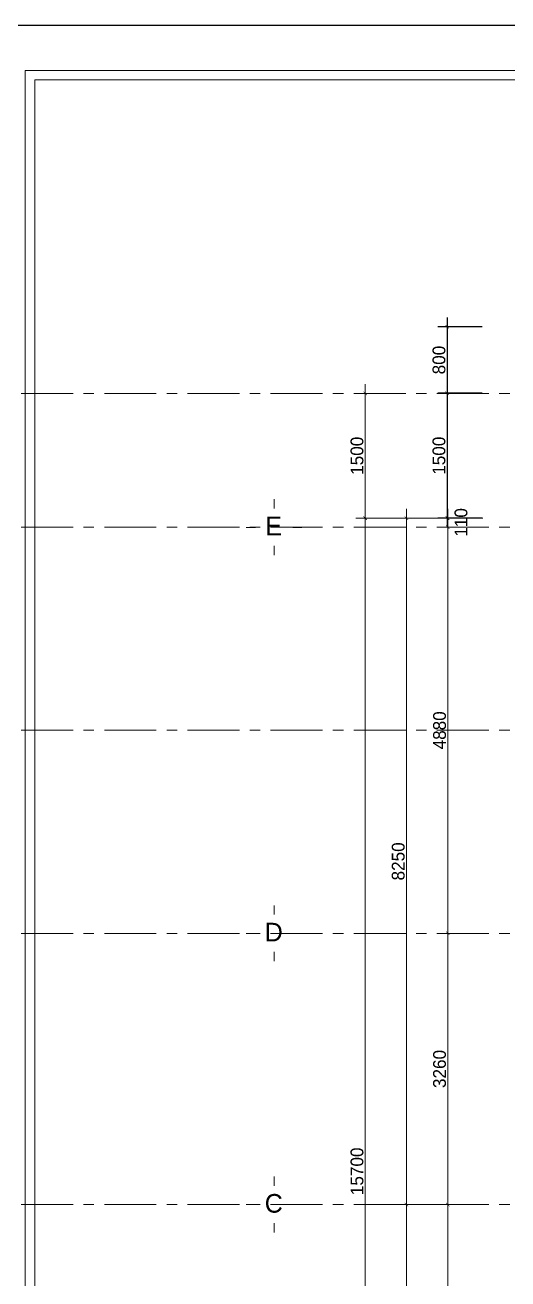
# Model space of a CAD drawing. Header units: millimetres. Extents: x 1832547 to 2001569, y -558009 to -417808.
# Drawn here: x 1945243 to 1951051, y -500004 to -484934 of the extents above; entities that cross this region are included whole.
import ezdxf
from ezdxf.enums import TextEntityAlignment as Align

# ---------------------------------------------------------------- set-up
doc = ezdxf.new("R2010")
doc.units = ezdxf.units.MM
doc.header["$MEASUREMENT"] = 0
doc.linetypes.add('CENTER', pattern=[2, 1.25, -0.25, 0.25, -0.25])
doc.layers.get('0').update_dxf_attribs({"linetype": 'CONTINUOUS'})
doc.layers.get('DEFPOINTS').update_dxf_attribs({"linetype": 'CONTINUOUS'})
for name, color, linetype, lineweight in [('AUDIT_I_160126172308-0', 7, 'CONTINUOUS', 5), ('CA.dim 08', 8, 'CONTINUOUS', 13), ('CA.thay 145', 145, 'CONTINUOUS', 18), ('CA.tim 67', 67, 'CENTER', 9), ('CA.vat lieu 08', 8, 'CONTINUOUS', 5)]:
    doc.layers.add(name, color=color, linetype=linetype, lineweight=lineweight)
doc.styles.add('CA.JSC1', font='Vhavan.ttf', dxfattribs={"width": 0.8})
doc.styles.get("Standard").update_dxf_attribs({"font": 'roman.shx'})
doc.dimstyles.new('CA 70', dxfattribs={"dimscale": 0.7, "dimtxt": 220, "dimasz": 60, "dimexe": 160, "dimexo": 0, "dimgap": 30, "dimtad": 1, "dimdec": 0, "dimrnd": 5, "dimzin": 0, "dimdsep": 46, "dimtxsty": 'Standard', "dimblk": 'ARCHTICK', "dimcen": 0.09, "dimdle": 160, "dimclrd": 256, "dimclre": 256, "dimclrt": 255, "dimadec": 0, "dimazin": 0, "dimtfac": 1, "dimtdec": 0, "dimtix": 1, "dimtmove": 2, "dimatfit": 3, "dimldrblk": 'DOT', "dimfxl": 600, "dimfxlon": 1, "dimtolj": 1, "dimtzin": 0, "dimarcsym": 0})

# ---------------------------------------------------------------- blocks, each defined once
blk = doc.blocks.new('A$C2d76a15f')
at = {"color": 4, "linetype": 'Continuous', "lineweight": 18}
for p, q in [((27498, 19313), (1212, 19313)), ((1212, 19313), (1212, 453))]:
    blk.add_line(p, q, dxfattribs=at)
for p, q in [((27405, 19220), (1306, 19220)), ((1306, 19220), (1306, 546))]:
    blk.add_line(p, q)
at = {"layer": 'DEFPOINTS', "ltscale": 600}
blk.add_line((0, 19765), (27951, 19765), dxfattribs=at)
blk = doc.blocks.new('_ArchTick')
at = {"color": 1, "linetype": 'ByBlock', "const_width": 0.15}
blk.add_lwpolyline([(-0.5, -0.5), (0.5, 0.5)], dxfattribs=at)
blk = doc.blocks.new('*D712')
at = {"layer": 'CA.dim 08', "lineweight": -2, "transparency": 16777216}
for p, q in [((1950327, -478822), (1950327, -474758)), ((1950747, -474870), (1950215, -474870)), ((1950747, -478710), (1950215, -478710))]:
    blk.add_line(p, q, dxfattribs=at)
at = {"layer": 'DEFPOINTS', "color": 0, "transparency": 16777216}
for p in [(1950327, -474870), (1950820, -474870), (1950920, -478710)]:
    blk.add_point(p, dxfattribs=at)
at = {"layer": 'CA.dim 08', "lineweight": -2, "transparency": 16777216, "xscale": 42, "yscale": 42, "zscale": 42}
for p, rotation in [((1950327, -474870), 90), ((1950327, -478710), 270)]:
    blk.add_blockref('_ArchTick', p, dxfattribs=dict(at, rotation=rotation))
at = {"layer": 'CA.dim 08', "color": 255, "transparency": 16777216, "insert": (1950229, -476790), "char_height": 154, "attachment_point": 5, "rotation": 90}
blk.add_mtext('\\A1;3840', dxfattribs=at)
blk = doc.blocks.new('_DOT')
at = {"color": 1, "linetype": 'ByBlock'}
blk.add_line((-0.5, 0), (-1, 0), dxfattribs=at)
at = {"color": 1, "linetype": 'ByBlock', "const_width": 0.5}
blk.add_lwpolyline([(-0.25, 0, 1), (0.25, 0, 1)], format="xyb", close=True, dxfattribs=at)
blk = doc.blocks.new('*D713')
at = {"layer": 'CA.dim 08', "lineweight": -2, "transparency": 16777216}
for p, q in [((1950327, -474982), (1950327, -471498)), ((1950747, -471610), (1950215, -471610)), ((1950747, -474870), (1950215, -474870))]:
    blk.add_line(p, q, dxfattribs=at)
at = {"layer": 'DEFPOINTS', "color": 0, "transparency": 16777216}
for p in [(1950327, -471610), (1950820, -471610), (1950820, -474870)]:
    blk.add_point(p, dxfattribs=at)
at = {"layer": 'CA.dim 08', "lineweight": -2, "transparency": 16777216, "xscale": 42, "yscale": 42, "zscale": 42}
for p, rotation in [((1950327, -471610), 90), ((1950327, -474870), 270)]:
    blk.add_blockref('_ArchTick', p, dxfattribs=dict(at, rotation=rotation))
at = {"layer": 'CA.dim 08', "color": 255, "transparency": 16777216, "insert": (1950229, -473240), "char_height": 154, "attachment_point": 5, "rotation": 90}
blk.add_mtext('\\A1;3260', dxfattribs=at)
blk = doc.blocks.new('*D714')
at = {"layer": 'CA.dim 08', "lineweight": -2, "transparency": 16777216}
for p, q in [((1950327, -471722), (1950327, -466618)), ((1950747, -466730), (1950215, -466730)), ((1950747, -471610), (1950215, -471610))]:
    blk.add_line(p, q, dxfattribs=at)
at = {"layer": 'DEFPOINTS', "color": 0, "transparency": 16777216}
for p in [(1950327, -466730), (1950920, -466730), (1950820, -471610)]:
    blk.add_point(p, dxfattribs=at)
at = {"layer": 'CA.dim 08', "lineweight": -2, "transparency": 16777216, "xscale": 42, "yscale": 42, "zscale": 42}
for p, rotation in [((1950327, -466730), 90), ((1950327, -471610), 270)]:
    blk.add_blockref('_ArchTick', p, dxfattribs=dict(at, rotation=rotation))
at = {"layer": 'CA.dim 08', "color": 255, "transparency": 16777216, "insert": (1950229, -469170), "char_height": 154, "attachment_point": 5, "rotation": 90}
blk.add_mtext('\\A1;4880', dxfattribs=at)
blk = doc.blocks.new('*D715')
at = {"layer": 'CA.dim 08', "lineweight": -2, "transparency": 16777216}
for p, q in [((1950327, -466842), (1950327, -466508)), ((1950747, -466620), (1950215, -466620)), ((1950747, -466730), (1950215, -466730))]:
    blk.add_line(p, q, dxfattribs=at)
at = {"layer": 'DEFPOINTS', "color": 0, "transparency": 16777216}
for p in [(1950327, -466620), (1950920, -466620), (1950920, -466730)]:
    blk.add_point(p, dxfattribs=at)
at = {"layer": 'CA.dim 08', "lineweight": -2, "transparency": 16777216, "xscale": 42, "yscale": 42, "zscale": 42}
for p, rotation in [((1950327, -466620), 90), ((1950327, -466730), 270)]:
    blk.add_blockref('_ArchTick', p, dxfattribs=dict(at, rotation=rotation))
at = {"layer": 'CA.dim 08', "color": 255, "transparency": 16777216, "insert": (1950487, -466671), "char_height": 154, "attachment_point": 5, "rotation": 90}
blk.add_mtext('\\A1;110', dxfattribs=at)
blk = doc.blocks.new('*D716')
at = {"layer": 'CA.dim 08', "lineweight": -2, "transparency": 16777216}
for p, q in [((1949830, -474758), (1949830, -478822)), ((1950250, -474870), (1949718, -474870)), ((1950250, -478710), (1949718, -478710))]:
    blk.add_line(p, q, dxfattribs=at)
at = {"layer": 'DEFPOINTS', "color": 0, "transparency": 16777216}
for p in [(1950820, -474870), (1949830, -478710), (1950720, -478710)]:
    blk.add_point(p, dxfattribs=at)
at = {"layer": 'CA.dim 08', "lineweight": -2, "transparency": 16777216, "xscale": 42, "yscale": 42, "zscale": 42}
for p, rotation in [((1949830, -474870), 90), ((1949830, -478710), 270)]:
    blk.add_blockref('_ArchTick', p, dxfattribs=dict(at, rotation=rotation))
at = {"layer": 'CA.dim 08', "color": 255, "transparency": 16777216, "insert": (1949732, -476790), "char_height": 154, "attachment_point": 5, "rotation": 90}
blk.add_mtext('\\A1;3840', dxfattribs=at)
blk = doc.blocks.new('*D717')
at = {"layer": 'CA.dim 08', "lineweight": -2, "transparency": 16777216}
for p, q in [((1949830, -474982), (1949830, -466508)), ((1950250, -466620), (1949718, -466620)), ((1950250, -474870), (1949718, -474870))]:
    blk.add_line(p, q, dxfattribs=at)
at = {"layer": 'DEFPOINTS', "color": 0, "transparency": 16777216}
for p in [(1949830, -466620), (1950920, -466620), (1950820, -474870)]:
    blk.add_point(p, dxfattribs=at)
at = {"layer": 'CA.dim 08', "lineweight": -2, "transparency": 16777216, "xscale": 42, "yscale": 42, "zscale": 42}
for p, rotation in [((1949830, -466620), 90), ((1949830, -474870), 270)]:
    blk.add_blockref('_ArchTick', p, dxfattribs=dict(at, rotation=rotation))
at = {"layer": 'CA.dim 08', "color": 255, "transparency": 16777216, "insert": (1949732, -470745), "char_height": 154, "attachment_point": 5, "rotation": 90}
blk.add_mtext('\\A1;8250', dxfattribs=at)
blk = doc.blocks.new('*D719')
at = {"layer": 'CA.dim 08', "lineweight": -2, "transparency": 16777216}
for p, q in [((1949334, -466508), (1949334, -482432)), ((1949754, -466620), (1949222, -466620)), ((1949754, -482320), (1949222, -482320))]:
    blk.add_line(p, q, dxfattribs=at)
at = {"layer": 'DEFPOINTS', "color": 0, "transparency": 16777216}
for p in [(1950423, -466620), (1949334, -482320), (1950423, -482320)]:
    blk.add_point(p, dxfattribs=at)
at = {"layer": 'CA.dim 08', "lineweight": -2, "transparency": 16777216, "xscale": 42, "yscale": 42, "zscale": 42}
for p, rotation in [((1949334, -466620), 90), ((1949334, -482320), 270)]:
    blk.add_blockref('_ArchTick', p, dxfattribs=dict(at, rotation=rotation))
at = {"layer": 'CA.dim 08', "color": 255, "transparency": 16777216, "insert": (1949236, -474470), "char_height": 154, "attachment_point": 5, "rotation": 90}
blk.add_mtext('\\A1;15700', dxfattribs=at)
blk = doc.blocks.new('*D721')
at = {"layer": 'CA.dim 08', "lineweight": -2, "transparency": 16777216}
for p, q in [((1949334, -466732), (1949334, -465008)), ((1949754, -465120), (1949222, -465120)), ((1949754, -466620), (1949222, -466620))]:
    blk.add_line(p, q, dxfattribs=at)
at = {"layer": 'DEFPOINTS', "color": 0, "transparency": 16777216}
for p in [(1949334, -465120), (1949830, -465120), (1949830, -466620)]:
    blk.add_point(p, dxfattribs=at)
at = {"layer": 'CA.dim 08', "lineweight": -2, "transparency": 16777216, "xscale": 42, "yscale": 42, "zscale": 42}
for p, rotation in [((1949334, -465120), 90), ((1949334, -466620), 270)]:
    blk.add_blockref('_ArchTick', p, dxfattribs=dict(at, rotation=rotation))
at = {"layer": 'CA.dim 08', "color": 255, "transparency": 16777216, "insert": (1949236, -465870), "char_height": 154, "attachment_point": 5, "rotation": 90}
blk.add_mtext('\\A1;1500', dxfattribs=at)
blk = doc.blocks.new('FDBNDFJKBNFJKDNBFD')
at = {"layer": 'CA.vat lieu 08'}
for p, q in [((664804, -453296), (664804, -453401)), ((664594, -453612), (664490, -453612)), ((665015, -453612), (665119, -453612)), ((664804, -453926), (664804, -453821))]:
    blk.add_line(p, q, dxfattribs=at)
blk = doc.blocks.new('*D391')
at = {"layer": 'CA.dim 08', "lineweight": -2, "transparency": 16777216}
for p, q in [((1950320, -488448), (1950320, -489472)), ((1950740, -488560), (1950208, -488560)), ((1950740, -489360), (1950208, -489360))]:
    blk.add_line(p, q, dxfattribs=at)
at = {"layer": 'DEFPOINTS', "color": 0, "transparency": 16777216}
for p in [(1954890, -488560), (1950320, -489360), (1954890, -489360)]:
    blk.add_point(p, dxfattribs=at)
at = {"layer": 'CA.dim 08', "lineweight": -2, "transparency": 16777216, "xscale": 42, "yscale": 42, "zscale": 42}
for p, rotation in [((1950320, -488560), 90), ((1950320, -489360), 270)]:
    blk.add_blockref('_ArchTick', p, dxfattribs=dict(at, rotation=rotation))
at = {"layer": 'CA.dim 08', "color": 255, "transparency": 16777216, "insert": (1950222, -488960), "char_height": 154, "attachment_point": 5, "rotation": 90}
blk.add_mtext('\\A1;800', dxfattribs=at)
blk = doc.blocks.new('*D392')
at = {"layer": 'CA.dim 08', "lineweight": -2, "transparency": 16777216}
for p, q in [((1950320, -489248), (1950320, -490972)), ((1950740, -489360), (1950208, -489360)), ((1950740, -490860), (1950208, -490860))]:
    blk.add_line(p, q, dxfattribs=at)
at = {"layer": 'DEFPOINTS', "color": 0, "transparency": 16777216}
for p in [(1954890, -489360), (1950320, -490860), (1954474, -490860)]:
    blk.add_point(p, dxfattribs=at)
at = {"layer": 'CA.dim 08', "lineweight": -2, "transparency": 16777216, "xscale": 42, "yscale": 42, "zscale": 42}
for p, rotation in [((1950320, -489360), 90), ((1950320, -490860), 270)]:
    blk.add_blockref('_ArchTick', p, dxfattribs=dict(at, rotation=rotation))
at = {"layer": 'CA.dim 08', "color": 255, "transparency": 16777216, "insert": (1950222, -490110), "char_height": 154, "attachment_point": 5, "rotation": 90}
blk.add_mtext('\\A1;1500', dxfattribs=at)
blk = doc.blocks.new('t5hy6')
at = {"layer": 'CA.tim 67', "ltscale": 500}
for p, q in [((1945196.8, -465119.8), (1973537.2, -465119.8)), ((1945196.8, -466729.8), (1973537.2, -466729.8)), ((1945196.8, -469169.8), (1973537.2, -469169.8)), ((1945196.8, -471609.8), (1973537.2, -471609.8)), ((1945196.8, -474869.8), (1973537.2, -474869.8))]:
    blk.add_line(p, q, dxfattribs=at)
at = {"layer": 'CA.dim 08', "xscale": -1.066666666666667, "yscale": 1.066666666666667, "zscale": 1.066666666666667}
for p in [(2657362.6, 17122.5), (2657362.6, 12242.5), (2657362.6, 8982.5)]:
    blk.add_blockref('FDBNDFJKBNFJKDNBFD', p, dxfattribs=at)
at = {"layer": 'AUDIT_I_160126172308-0', "style": 'CA.JSC1'}
for s, p in [('e', (1948234.3, -466714.7)), ('d', (1948234.3, -471594.7)), ('c', (1948234.3, -474854.7))]:
    blk.add_text(s, height=224, dxfattribs=at).set_placement(p, align=Align.MIDDLE)
at = {"layer": 'CA.dim 08'}
for base, p1, p2, picture, middle in [((1949333.6, -465119.8), (1949830.1, -466619.8), (1949830.1, -465119.8), '*D721', (1949235.6, -465869.8)), ((1949333.6, -482319.8), (1950423.3, -466619.8), (1950423.3, -482319.8), '*D719', (1949235.6, -474469.8)), ((1949830.1, -466619.8), (1950819.8, -474869.8), (1950919.8, -466619.8), '*D717', (1949732.1, -470744.8)), ((1950326.6, -466729.8), (1950819.8, -471609.8), (1950919.8, -466729.8), '*D714', (1950228.6, -469169.8)), ((1950326.6, -471609.8), (1950819.8, -474869.8), (1950819.8, -471609.8), '*D713', (1950228.6, -473239.8)), ((1949830.1, -478709.8), (1950819.8, -474869.8), (1950719.8, -478709.8), '*D716', (1949732.1, -476789.8)), ((1950326.6, -474869.8), (1950919.8, -478709.8), (1950819.8, -474869.8), '*D712', (1950228.6, -476789.8))]:
    dim = blk.add_linear_dim(base=base, p1=p1, p2=p2, angle=90, dimstyle='CA 70', dxfattribs=at)
    dim.commit()
    dim.dimension.update_dxf_attribs({"geometry": picture, "text_midpoint": middle})
dim = blk.add_linear_dim(base=(1950326.6, -466619.8), p1=(1950919.8, -466729.8), p2=(1950919.8, -466619.8), angle=90, dimstyle='CA 70', dxfattribs=at)
dim.commit()
dim.dimension.update_dxf_attribs({"geometry": '*D715', "text_midpoint": (1950486.5, -466671.3), "dimtype": 160})

msp = doc.modelspace()

# ---------------------------------------------------------------- block references
at = {"layer": 'CA.dim 08'}
msp.add_blockref('t5hy6', (0, -24240.6), dxfattribs=at)
at = {"layer": 'CA.thay 145', "xscale": 1.205715468216754, "yscale": 1.205715468216754, "zscale": 1.205715468216754}
msp.add_blockref('A$C2d76a15f', (1943784.1, -508765.7), dxfattribs=at)

# ---------------------------------------------------------------- dimensions: what is measured, and where the dimension line sits
at = {"layer": 'CA.dim 08'}
for base, p1, p2, picture, middle in [((1950319.8, -489360.4), (1954889.7, -488560.4), (1954889.7, -489360.4), '*D391', (1950221.8, -488960.4)), ((1950319.8, -490860.4), (1954889.7, -489360.4), (1954474.3, -490860.4), '*D392', (1950221.8, -490110.4))]:
    dim = msp.add_linear_dim(base=base, p1=p1, p2=p2, angle=90, dimstyle='CA 70', dxfattribs=at)
    dim.commit()
    dim.dimension.update_dxf_attribs({"geometry": picture, "text_midpoint": middle})

doc.saveas('drawing.dxf')
